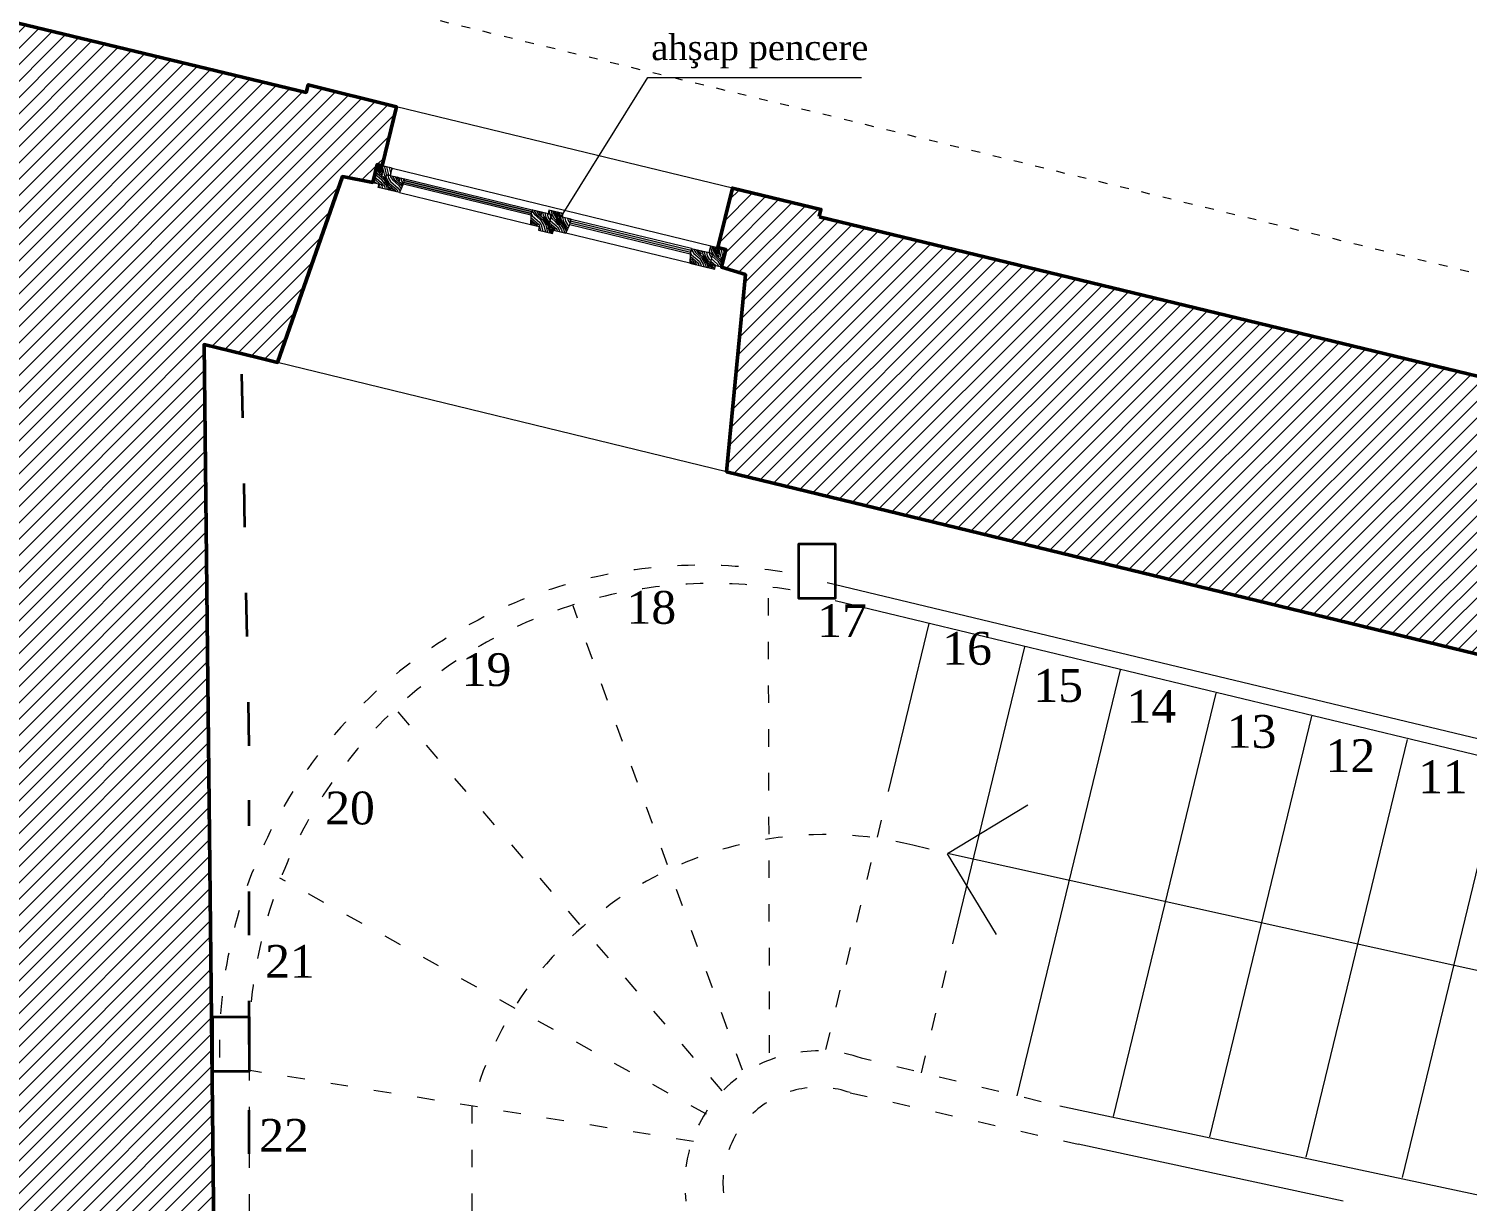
# Model space of a CAD drawing. Header units: millimetres. Extents: x 4980 to 19099, y 3891 to 5773.
# Drawn here: x 7114.2 to 7508.8, y 4914.8 to 5236.5 of the extents above; entities that cross this region are included whole.
import ezdxf

# ---------------------------------------------------------------- set-up
doc = ezdxf.new("R2010")
doc.units = ezdxf.units.MM
doc.linetypes.add('ACAD_ISO03W100', pattern=[30, 12, -18])
for name, color, linetype, lineweight in [('a 0', 252, 'Continuous', 0), ('a 2', 132, 'Continuous', 20), ('a ahşap tarama', 46, 'Continuous', 0), ('a alçıpan duvar', 162, 'Continuous', 35), ('a duvar', 84, 'Continuous', 50), ('a pencere 0', 252, 'Continuous', 0), ('a pencere cam', 121, 'Continuous', 0), ('a pencere doğrama', 41, 'Continuous', 20), ('no3_duvar tarama', 253, 'Continuous', 9), ('PLAN YAZI', 4, 'Continuous', 9)]:
    doc.layers.add(name, color=color, linetype=linetype, lineweight=lineweight)
doc.layers.add('a yazı', color=30, linetype='Continuous')
doc.styles.get("Standard").update_dxf_attribs({"font": 'stylu.ttf', "height": 10})
pattern_1 = [(346.323, (-7577.706, 872.658), (3.67598, -6.0404612), [0.25, -4.75]), (256.323, (-7576.1765, 870.485), (-6.0404612, -3.67598), [0.5, -4.5]), (301.323, (-7577.03, 871.207), (-1.1822406, -4.8582206), [0.3535, -1.0605, 0.3535, -0.707, 2.475, -2.1215678]), (301.323, (-7577.8898, 872.96), (-1.1822406, -4.8582206), [0.35355, -0.7071, 0.35355, -5.6568678]), (301.323, (-7576.3076, 872.0605), (-1.1822406, -4.8582206), [0.35355, -6.7175178]), (301.323, (-7575.7627, 872.1852), (-1.1822406, -4.8582206), [0.35355, -6.7175178]), (301.323, (-7576.6096, 871.8767), (-1.1822406, -4.8582206), [0.35355, -6.7175178]), (301.323, (-7576.9117, 871.693), (-1.1822406, -4.8582206), [0.7071, -6.3639678]), (301.323, (-7576.5838, 867.7537), (-1.1822406, -4.8582206), [0.7071, -6.3639678]), (301.323, (-7577.4566, 871.5682), (-1.1822406, -4.8582206), [1.4142, -5.6568678]), (301.323, (-7577.7586, 871.3844), (-1.1822406, -4.8582206), [1.4142, -5.6568678]), (301.323, (-7574.9554, 869.1585), (-1.1822406, -4.8582206), [1.4142, -5.6568678]), (301.323, (-7578.1197, 870.9577), (-1.1822406, -4.8582206), [1.06066, -6.0104078]), (301.323, (-7579.2687, 870.4654), (-1.1822406, -4.8582206), [1.06066, -6.0104078]), (301.323, (-7578.6647, 870.833), (-1.1822406, -4.8582206), [1.06066, -6.0104078]), (301.323, (-7575.8615, 868.607), (-1.1822406, -4.8582206), [1.767767, -5.3033008]), (301.323, (-7576.4064, 868.4824), (-1.1822406, -4.8582206), [1.767767, -5.3033008]), (301.323, (-7575.625, 869.5787), (-1.1822406, -4.8582206), [2.4748737, -4.596194]), (319.757949, (-7577.3384, 872.054), (4.85822058, -1.1822406), [0.559017, -10.6213229]), (319.757949, (-7576.7214, 870.3601), (4.85822058, -1.1822406), [0.559017, -10.6213229]), (319.757949, (-7576.846, 870.905), (4.85822058, -1.1822406), [0.559017, -10.6213229]), (319.757949, (-7577.463, 872.599), (4.85822058, -1.1822406), [1.118034, -10.0623059]), (319.757949, (-7577.0234, 870.1763), (4.85822058, -1.1822406), [1.677051, -9.5032889]), (319.757949, (-7577.5683, 870.0516), (4.85822058, -1.1822406), [2.236068, -8.9442719]), (319.757949, (-7578.1133, 869.927), (4.85822058, -1.1822406), [2.236068, -8.9442719]), (319.757949, (-7579.1967, 868.6468), (4.85822058, -1.1822406), [2.236068, -8.9442719]), (319.757949, (-7579.0785, 869.1326), (4.85822058, -1.1822406), [2.795085, -8.3852549]), (319.757949, (-7578.7173, 869.5593), (4.85822058, -1.1822406), [2.795085, -8.3852549]), (282.888051, (-7576.544, 871.0889), (-1.1822406, -4.85822058), [0.559017, -10.6213229]), (282.888051, (-7577.1546, 871.752), (-1.1822406, -4.85822058), [0.559017, -10.6213229]), (282.888051, (-7577.706, 872.658), (-1.1822406, -4.85822058), [1.118034, -10.0623059]), (282.888051, (-7576.4258, 871.5747), (-1.1822406, -4.85822058), [1.118034, -10.0623059]), (282.888051, (-7578.1327, 873.0192), (-1.1822406, -4.85822058), [1.677051, -9.5032889]), (282.888051, (-7578.6185, 873.1374), (-1.1822406, -4.85822058), [2.236068, -8.9442719]), (282.888051, (-7574.3052, 871.8305), (-1.1822406, -4.85822058), [2.236068, -8.9442719]), (282.888051, (-7576.1238, 871.7585), (-1.1822406, -4.85822058), [2.236068, -8.9442719]), (282.888051, (-7575.034, 872.0078), (-1.1822406, -4.85822058), [2.795085, -8.3852549]), (282.888051, (-7575.5789, 871.8832), (-1.1822406, -4.85822058), [2.795085, -8.3852549])]
pattern_2 = [(346.323, (-10947.008, 1533.5403), (3.67598, -6.0404612), [0.25, -4.75]), (256.323, (-10945.4784, 1531.367), (-6.0404612, -3.67598), [0.5, -4.5]), (301.323, (-10946.3318, 1532.0893), (-1.1822406, -4.8582206), [0.3535, -1.0605, 0.3535, -0.707, 2.475, -2.1215678]), (301.323, (-10947.1917, 1533.8423), (-1.1822406, -4.8582206), [0.35355, -0.7071, 0.35355, -5.6568678]), (301.323, (-10945.6095, 1532.9427), (-1.1822406, -4.8582206), [0.35355, -6.7175178]), (301.323, (-10945.0646, 1533.0674), (-1.1822406, -4.8582206), [0.35355, -6.7175178]), (301.323, (-10945.9116, 1532.759), (-1.1822406, -4.8582206), [0.35355, -6.7175178]), (301.323, (-10946.2136, 1532.575), (-1.1822406, -4.8582206), [0.7071, -6.3639678]), (301.323, (-10945.8857, 1528.636), (-1.1822406, -4.8582206), [0.7071, -6.3639678]), (301.323, (-10946.7585, 1532.4504), (-1.1822406, -4.8582206), [1.4142, -5.6568678]), (301.323, (-10947.0605, 1532.2666), (-1.1822406, -4.8582206), [1.4142, -5.6568678]), (301.323, (-10944.2574, 1530.0407), (-1.1822406, -4.8582206), [1.4142, -5.6568678]), (301.323, (-10947.4217, 1531.84), (-1.1822406, -4.8582206), [1.06066, -6.0104078]), (301.323, (-10948.5707, 1531.3476), (-1.1822406, -4.8582206), [1.06066, -6.0104078]), (301.323, (-10947.9666, 1531.7152), (-1.1822406, -4.8582206), [1.06066, -6.0104078]), (301.323, (-10945.1634, 1529.4893), (-1.1822406, -4.8582206), [1.767767, -5.3033008]), (301.323, (-10945.7084, 1529.3646), (-1.1822406, -4.8582206), [1.767767, -5.3033008]), (301.323, (-10944.927, 1530.461), (-1.1822406, -4.8582206), [2.4748737, -4.5961941]), (319.757949, (-10946.6403, 1532.9362), (4.85822058, -1.1822406), [0.559017, -10.6213229]), (319.757949, (-10946.0233, 1531.2423), (4.85822058, -1.1822406), [0.559017, -10.6213229]), (319.757949, (-10946.148, 1531.7872), (4.85822058, -1.1822406), [0.559017, -10.6213229]), (319.757949, (-10946.765, 1533.4812), (4.85822058, -1.1822406), [1.118034, -10.0623059]), (319.757949, (-10946.3253, 1531.0585), (4.85822058, -1.1822406), [1.677051, -9.5032889]), (319.757949, (-10946.8703, 1530.9338), (4.85822058, -1.1822406), [2.236068, -8.9442719]), (319.757949, (-10947.4152, 1530.8091), (4.85822058, -1.1822406), [2.236068, -8.9442719]), (319.757949, (-10948.4986, 1529.529), (4.85822058, -1.1822406), [2.236068, -8.9442719]), (319.757949, (-10948.3804, 1530.0148), (4.85822058, -1.1822406), [2.795085, -8.3852549]), (319.757949, (-10948.0193, 1530.4415), (4.85822058, -1.1822406), [2.795085, -8.3852549]), (282.888051, (-10945.846, 1531.971), (-1.1822406, -4.85822058), [0.559017, -10.6213229]), (282.888051, (-10946.4565, 1532.6342), (-1.1822406, -4.85822058), [0.559017, -10.6213229]), (282.888051, (-10947.008, 1533.5403), (-1.1822406, -4.85822058), [1.118034, -10.0623059]), (282.888051, (-10945.7278, 1532.4569), (-1.1822406, -4.85822058), [1.118034, -10.0623059]), (282.888051, (-10947.4346, 1533.9014), (-1.1822406, -4.85822058), [1.677051, -9.5032889]), (282.888051, (-10947.9204, 1534.0196), (-1.1822406, -4.85822058), [2.236068, -8.9442719]), (282.888051, (-10943.6071, 1532.7127), (-1.1822406, -4.85822058), [2.236068, -8.9442719]), (282.888051, (-10945.4257, 1532.6407), (-1.1822406, -4.85822058), [2.236068, -8.9442719]), (282.888051, (-10944.3359, 1532.89), (-1.1822406, -4.85822058), [2.795085, -8.3852549]), (282.888051, (-10944.8808, 1532.7654), (-1.1822406, -4.85822058), [2.795085, -8.3852549])]
pattern_3 = [(346.323, (-7577.706, 872.658), (3.67598, -6.0404612), [0.25, -4.75]), (256.323, (-7576.1765, 870.485), (-6.0404612, -3.67598), [0.5, -4.5]), (301.323, (-7577.03, 871.207), (-1.1822406, -4.8582206), [0.3535, -1.0605, 0.3535, -0.707, 2.475, -2.1215678]), (301.323, (-7577.8898, 872.96), (-1.1822406, -4.8582206), [0.35355, -0.7071, 0.35355, -5.6568678]), (301.323, (-7576.3076, 872.0605), (-1.1822406, -4.8582206), [0.35355, -6.7175178]), (301.323, (-7575.7627, 872.1852), (-1.1822406, -4.8582206), [0.35355, -6.7175178]), (301.323, (-7576.6096, 871.8767), (-1.1822406, -4.8582206), [0.35355, -6.7175178]), (301.323, (-7576.9117, 871.693), (-1.1822406, -4.8582206), [0.7071, -6.3639678]), (301.323, (-7576.5838, 867.7537), (-1.1822406, -4.8582206), [0.7071, -6.3639678]), (301.323, (-7577.4566, 871.5682), (-1.1822406, -4.8582206), [1.4142, -5.6568678]), (301.323, (-7577.7586, 871.3844), (-1.1822406, -4.8582206), [1.4142, -5.6568678]), (301.323, (-7574.9554, 869.1585), (-1.1822406, -4.8582206), [1.4142, -5.6568678]), (301.323, (-7578.1197, 870.9577), (-1.1822406, -4.8582206), [1.06066, -6.0104078]), (301.323, (-7579.2687, 870.4654), (-1.1822406, -4.8582206), [1.06066, -6.0104078]), (301.323, (-7578.6647, 870.833), (-1.1822406, -4.8582206), [1.06066, -6.0104078]), (301.323, (-7575.8615, 868.607), (-1.1822406, -4.8582206), [1.767767, -5.3033008]), (301.323, (-7576.4064, 868.4824), (-1.1822406, -4.8582206), [1.767767, -5.3033008]), (301.323, (-7575.625, 869.5787), (-1.1822406, -4.8582206), [2.4748737, -4.596194]), (319.757949, (-7577.3384, 872.054), (4.85822058, -1.1822406), [0.559017, -10.6213229]), (319.757949, (-7576.7214, 870.3601), (4.85822058, -1.1822406), [0.559017, -10.6213229]), (319.757949, (-7576.846, 870.905), (4.85822058, -1.1822406), [0.559017, -10.6213229]), (319.757949, (-7577.463, 872.599), (4.85822058, -1.1822406), [1.118034, -10.0623059]), (319.757949, (-7577.0234, 870.1763), (4.85822058, -1.1822406), [1.677051, -9.5032889]), (319.757949, (-7577.5683, 870.0516), (4.85822058, -1.1822406), [2.236068, -8.9442719]), (319.757949, (-7578.1133, 869.927), (4.85822058, -1.1822406), [2.236068, -8.9442719]), (319.757949, (-7579.1967, 868.6468), (4.85822058, -1.1822406), [2.236068, -8.9442719]), (319.757949, (-7579.0785, 869.1326), (4.85822058, -1.1822406), [2.795085, -8.3852549]), (319.757949, (-7578.7173, 869.5593), (4.85822058, -1.1822406), [2.795085, -8.3852549]), (282.888051, (-7576.544, 871.0889), (-1.1822406, -4.85822058), [0.559017, -10.6213229]), (282.888051, (-7577.1546, 871.752), (-1.1822406, -4.85822058), [0.559017, -10.6213229]), (282.888051, (-7577.706, 872.658), (-1.1822406, -4.85822058), [1.118034, -10.0623059]), (282.888051, (-7576.4258, 871.5747), (-1.1822406, -4.85822058), [1.118034, -10.0623059]), (282.888051, (-7578.1327, 873.0192), (-1.1822406, -4.85822058), [1.677051, -9.5032889]), (282.888051, (-7578.6185, 873.1374), (-1.1822406, -4.85822058), [2.236068, -8.9442719]), (282.888051, (-7574.3052, 871.8305), (-1.1822406, -4.85822058), [2.236068, -8.9442719]), (282.888051, (-7576.1238, 871.7585), (-1.1822406, -4.85822058), [2.236068, -8.9442719]), (282.888051, (-7575.034, 872.0078), (-1.1822406, -4.85822058), [2.795085, -8.3852549]), (282.888051, (-7575.5789, 871.8832), (-1.1822406, -4.85822058), [2.795085, -8.3852549])]

# ---------------------------------------------------------------- blocks, each defined once
blk = doc.blocks.new('ththh')
at = {"layer": 'PLAN YAZI'}
h = blk.add_hatch(color=256, dxfattribs=at)
h.dxf.hatch_style = 1
edge = h.paths.add_edge_path()
edge.add_ellipse((-68255.92, -25917.14), major_axis=(-0.021, 0.888), ratio=0.6911, start_angle=0, end_angle=360)
for p, q in [((-68255.92, -25917.14), (-68231.35, -25877.67)), ((-68231.35, -25877.67), (-68172.76, -25877.66))]:
    blk.add_line(p, q, dxfattribs=at)
blk.add_ellipse((-68255.92, -25917.14), major_axis=(0, 0.888), ratio=0.6911, start_param=4.712389, end_param=10.995574, dxfattribs=at)
at = {"layer": 'PLAN YAZI', "insert": (-68230.4, -25865.89), "char_height": 7, "width": 63.3955, "attachment_point": 1}
blk.add_mtext('{\\fTimes New Roman|b0|i0|c162|p18;ahşap pencere}', dxfattribs=at)

msp = doc.modelspace()

# ---------------------------------------------------------------- hatches: boundary and pattern name
at = {"layer": 'a ahşap tarama', "lineweight": 5}
h = msp.add_hatch(dxfattribs=at)
h.set_pattern_fill('WOODFACE', color=256, scale=5, angle=346.323, style=0, pattern_type=2)
h.set_pattern_definition(pattern_2)
h.paths.add_polyline_path([(7208.54, 5194.4), (7211.69, 5193.64), (7212.4, 5196.54), (7213.37, 5196.31), (7213.85, 5198.26), (7211.91, 5198.73), (7209.72, 5199.26)])
h = msp.add_hatch(dxfattribs=at)
h.set_pattern_fill('WOODFACE', color=256, scale=5, angle=346.323, style=0, pattern_type=2)
h.set_pattern_definition(pattern_3)
h.paths.add_polyline_path([(7217.26, 5195.37), (7216.91, 5193.91), (7215.83, 5191.6), (7210, 5193.02), (7210.24, 5193.99), (7211.69, 5193.64), (7212.4, 5196.54), (7213.37, 5196.31)])
h = msp.add_hatch(dxfattribs=at)
h.set_pattern_fill('WOODFACE', color=256, scale=5, angle=346.323, style=0, pattern_type=2)
h.set_pattern_definition(pattern_1)
h.paths.add_polyline_path([(7252.24, 5186.86), (7251.89, 5185.4), (7251.78, 5182.85), (7254.21, 5182.26), (7253.97, 5181.29), (7257.86, 5180.34), (7258.1, 5181.31), (7256.64, 5181.67), (7257.49, 5185.15), (7257.59, 5185.56), (7252.44, 5186.81)])
h = msp.add_hatch(dxfattribs=at)
h.set_pattern_fill('WOODFACE', color=256, scale=5, angle=346.323, style=0, pattern_type=2)
h.set_pattern_definition(pattern_1)
h.paths.add_polyline_path([(7261.5, 5180.49), (7262.57, 5182.8), (7262.93, 5184.26), (7260.5, 5184.85), (7260.74, 5185.82), (7256.85, 5186.76), (7256.61, 5185.79), (7257.59, 5185.56), (7256.74, 5182.07), (7256.64, 5181.67)])
h = msp.add_hatch(dxfattribs=at)
h.set_pattern_fill('WOODFACE', color=256, scale=5, angle=346.323, style=0, pattern_type=2)
h.set_pattern_definition(pattern_3)
h.paths.add_polyline_path([(7295.96, 5176.2), (7295.61, 5174.76), (7295.51, 5172.21), (7302.31, 5170.56), (7302.54, 5171.52), (7301.08, 5171.87), (7301.79, 5174.78), (7300.82, 5175.02)])
h = msp.add_hatch(dxfattribs=at)
h.set_pattern_fill('WOODFACE', color=256, scale=5, angle=346.323, style=0, pattern_type=2)
h.set_pattern_definition(pattern_2)
h.paths.add_polyline_path([(7304.24, 5171.11), (7301.08, 5171.87), (7301.79, 5174.78), (7300.82, 5175.02), (7301.29, 5176.97), (7303.24, 5176.5), (7305.43, 5175.96)])
at = {"layer": 'a pencere cam', "lineweight": 5}
for points in [[(7217.03, 5194.4), (7252, 5185.88), (7252.12, 5186.37), (7217.14, 5194.88)], [(7262.69, 5183.28), (7295.73, 5175.24), (7295.85, 5175.73), (7262.81, 5183.77)]]:
    msp.add_hatch(color=256, dxfattribs=at).paths.add_polyline_path(points)
at = {"layer": 'no3_duvar tarama'}
h = msp.add_hatch(dxfattribs=at)
h.set_pattern_fill('ANSI31', color=256, style=0)
h.set_pattern_definition([(45, (81879.2123, 31164.2985), (-2.24506403, 2.24506403), [])])
h.paths.add_polyline_path([(7168.47, 4578.31), (7167.37, 4659.97), (7106.26, 4659.97), (7106.26, 4579.31), (7088.4, 4579.31), (7088.4, 4557.56), (7183.4, 4557.56), (7183.4, 4578.31)])
h.paths.add_polyline_path([(7162.27, 5149.88), (7182.43, 5144.97), (7200.22, 5195.97), (7208.54, 5194.4), (7209.72, 5199.26), (7211.09, 5198.93), (7215.02, 5215.16), (7190.81, 5221.18), (7190.25, 5219.09), (6960.33, 5274.47), (6960.8, 5276.41), (6936.5, 5282.29), (6932.55, 5265.95), (6934.73, 5265.42), (6933.81, 5261.6), (6942.89, 5259.8), (6932.41, 5205.82), (7106.26, 5163.51), (7106.26, 4779.97), (7166.28, 4779.97)])
h = msp.add_hatch(dxfattribs=at)
h.set_pattern_fill('ANSI31', color=256, style=0)
h.set_pattern_definition([(45, (77489.65, 25972.4954), (-2.24506403, 2.24506403), [])])
edge = h.paths.add_edge_path()
edge.add_line((7331.02, 5185.01), (7331.49, 5186.95))
edge.add_line((7331.49, 5186.95), (7307.19, 5192.84))
edge.add_line((7307.19, 5192.84), (7303.24, 5176.5))
edge.add_line((7303.24, 5176.5), (7305.43, 5175.96))
edge.add_line((7305.43, 5175.96), (7304.24, 5171.11))
edge.add_line((7304.24, 5171.11), (7310.77, 5169.1))
edge.add_line((7310.77, 5169.1), (7305.61, 5115))
edge.add_line((7305.61, 5115), (7473.22, 5074.21))
edge.add_line((7473.22, 5074.21), (7726.41, 5012.59))
edge.add_line((7726.41, 5012.59), (7742.94, 5064.44))
edge.add_line((7742.94, 5064.44), (7751.25, 5062.88))
edge.add_line((7751.25, 5062.88), (7752.43, 5067.74))
edge.add_line((7752.43, 5067.74), (7753.81, 5067.42))
edge.add_line((7753.81, 5067.42), (7757.84, 5083.61))
edge.add_line((7757.84, 5083.61), (7733.52, 5089.66))
edge.add_line((7733.52, 5089.66), (7732.97, 5087.57))
edge.add_line((7732.97, 5087.57), (7331, 5184.9))

# ---------------------------------------------------------------- linework, layer by layer
at = {"layer": 'a 2', "linetype": 'ACAD_ISO03W100', "ltscale": 0.2}
msp.add_line((8266.95, 4984.93, -0.53), (6067.11, 5521.76, -0.53), dxfattribs=at)
at = {"layer": 'a 2', "linetype": 'ACAD_ISO03W100', "ltscale": 0.4}
for p, q in [((7361.14, 5011.43, -0.53), (7356.72, 5012.5, -0.53)), ((7235.75, 4940.9, -0.53), (7235.75, 4802.79, -0.53))]:
    msp.add_line(p, q, dxfattribs=at)
at = {"layer": 'a 2', "elevation": -0.53}
for points in [[(7307.22, 5192.83), (7215.04, 5215.15)], [(7305.61, 5115), (7182.43, 5144.97)], [(7639.47, 5011), (7333.22, 5084.47)], [(7639.47, 5006.36), (7335.41, 5079.56)], [(7349.99, 5027.19), (7361.16, 5073.32)], [(7367.66, 4985.43), (7387.4, 5066.97)], [(7385.33, 4943.68), (7413.64, 5060.61)], [(7411.75, 4938.08), (7439.88, 5054.26)], [(7438.18, 4932.49), (7466.12, 5047.9)], [(7464.64, 4926.88), (7492.41, 5041.54)], [(7491.07, 4921.29), (7518.65, 5035.19)], [(7366.2, 5010.21), (7388.22, 5023.61)], [(7366.12, 5010.16), (7379.6, 4988.02)], [(7534.22, 4973.11), (7366.2, 5010.21)], [(7519.47, 4914.79), (7396.99, 4940.86)], [(7474.78, 4914.79), (7402.07, 4930.44)]]:
    msp.add_lwpolyline(points, dxfattribs=at)
at = {"layer": 'a 2', "linetype": 'ACAD_ISO03W100', "ltscale": 0.4, "elevation": -0.53}
for points in [[(7317.4, 4955.52), (7317.07, 5082.53)], [(7309.95, 4950.77), (7263.47, 5078.19)], [(7304.35, 4945.1), (7214.63, 5050.05)], [(7332.84, 4956.39), (7348.39, 5020.6)], [(7300.08, 4938.64), (7183.06, 5003.48)], [(7359.08, 4950.04), (7366.06, 4978.85)], [(7391.93, 4942.08), (7342.56, 4954.04)], [(7296.52, 4931.18), (7174.34, 4950.73)], [(7174.66, 4952.71), (7174.66, 4802.79)], [(7339.51, 4944.58), (7402.07, 4930.44)]]:
    msp.add_lwpolyline(points, dxfattribs=at)
at = {"layer": 'a 2', "linetype": 'ACAD_ISO03W100', "ltscale": 0.4}
for centre, radius, start, end in [((7298.65, 4957.16, -0.53), 132.18, 80.3509, 182.0088), ((7301.76, 4957.16, -0.53), 127.18, 80.3509, 182.0088), ((7332.72, 4915.05, -0.53), 100.36, 76.166, 165.074), ((7330.66, 4919.52, -0.53), 36.52, 70.9733, 187.4415), ((7330.81, 4919.86, -0.53), 26.21, 70.6023, 188.2862)]:
    msp.add_arc(centre, radius, start, end, dxfattribs=at)
at = {"layer": 'a alçıpan duvar', "linetype": 'ACAD_ISO03W100', "elevation": -0.53}
for points in [[(7106.26, 5163.51), (7105.82, 4837.81), (7174.66, 4837.81), (7174.66, 5024.89)], [(7174.66, 5039.79), (7172.51, 5147.39)]]:
    msp.add_lwpolyline(points, dxfattribs=at)
at = {"layer": 'a alçıpan duvar', "elevation": -0.53}
for points in [[(7325.41, 5085.18), (7325.41, 5095.18), (7335.41, 5095.18), (7335.41, 5085.18), (7335.41, 5080.18), (7325.41, 5080.18)], [(7164.66, 4955.35), (7164.66, 4965.35), (7174.66, 4965.35), (7174.66, 4955.35), (7174.66, 4950.35), (7164.66, 4950.35)]]:
    msp.add_lwpolyline(points, close=True, dxfattribs=at)
at = {"layer": 'a duvar', "elevation": -0.53}
for points in [[(7106.26, 4779.97), (7106.26, 5163.51), (6932.41, 5205.82), (6942.89, 5259.8), (6933.81, 5261.6), (6934.73, 5265.42), (6932.55, 5265.95), (6936.5, 5282.29), (6960.8, 5276.41), (6960.33, 5274.47), (7190.25, 5219.09), (7190.81, 5221.18), (7215.02, 5215.16), (7211.09, 5198.93), (7209.72, 5199.26), (7208.54, 5194.4), (7200.22, 5195.97), (7182.43, 5144.97), (7177.31, 5146.22), (7177.31, 5146.22)], [(7331.02, 5185.01), (7331.49, 5186.95), (7307.19, 5192.84), (7303.24, 5176.5), (7305.43, 5175.96), (7304.24, 5171.11), (7310.77, 5169.1), (7305.61, 5115), (7305.61, 5115), (7473.22, 5074.21), (7473.22, 5074.21), (7726.41, 5012.59), (7742.94, 5064.44), (7751.25, 5062.88), (7752.43, 5067.74), (7753.81, 5067.42), (7757.84, 5083.61), (7733.52, 5089.66), (7732.97, 5087.57), (7331, 5184.9)], [(7177.31, 5146.22), (7162.27, 5149.88), (7166.28, 4779.97)]]:
    msp.add_lwpolyline(points, dxfattribs=at)
at = {"layer": 'a pencere 0', "elevation": -0.53}
for points in [[(7213.87, 5198.25), (7301.32, 5176.96)], [(7251.91, 5185.39), (7216.93, 5193.91)], [(7217.28, 5195.36), (7252.26, 5186.85)], [(7215.85, 5191.59), (7251.8, 5182.85)], [(7262.6, 5182.79), (7295.63, 5174.75)], [(7295.99, 5176.21), (7262.95, 5184.25)], [(7295.53, 5172.21), (7261.52, 5180.48)]]:
    msp.add_lwpolyline(points, dxfattribs=at)
at = {"layer": 'a pencere cam', "lineweight": 5}
for p, q in [((7217.14, 5194.88, -0.53), (7252.12, 5186.37, -0.53)), ((7295.85, 5175.73, -0.53), (7262.81, 5183.77, -0.53))]:
    msp.add_line(p, q, dxfattribs=at)
at = {"layer": 'a pencere cam', "lineweight": 5, "elevation": -0.53}
for points in [[(7217.03, 5194.4), (7252, 5185.88), (7252.12, 5186.37), (7217.14, 5194.88)], [(7262.69, 5183.28), (7295.73, 5175.24), (7295.85, 5175.73), (7262.81, 5183.77)]]:
    msp.add_lwpolyline(points, close=True, dxfattribs=at)
for points in [[(7252, 5185.88), (7217.03, 5194.4)], [(7262.69, 5183.28), (7295.73, 5175.24)]]:
    msp.add_lwpolyline(points, dxfattribs=at)
at = {"layer": 'a pencere doğrama', "elevation": -0.53}
for points in [[(7208.54, 5194.4), (7211.69, 5193.64), (7212.4, 5196.54), (7213.37, 5196.31), (7213.85, 5198.26), (7211.91, 5198.73), (7209.72, 5199.26), (7208.54, 5194.4)], [(7217.26, 5195.37), (7216.91, 5193.91), (7215.83, 5191.6), (7210, 5193.02), (7210.24, 5193.99), (7211.69, 5193.64), (7212.4, 5196.54), (7213.37, 5196.31), (7217.26, 5195.37)], [(7252.24, 5186.86), (7251.89, 5185.4), (7251.78, 5182.85), (7254.21, 5182.26), (7253.97, 5181.29), (7257.86, 5180.34), (7258.1, 5181.31), (7256.64, 5181.67), (7257.49, 5185.15), (7257.59, 5185.56), (7252.44, 5186.81), (7252.24, 5186.86)], [(7261.5, 5180.49), (7262.57, 5182.8), (7262.93, 5184.26), (7260.5, 5184.85), (7260.74, 5185.82), (7256.85, 5186.76), (7256.61, 5185.79), (7257.59, 5185.56), (7256.74, 5182.07), (7256.64, 5181.67), (7261.5, 5180.49), (7261.5, 5180.49)], [(7295.96, 5176.2), (7295.61, 5174.76), (7295.51, 5172.21), (7302.31, 5170.56), (7302.54, 5171.52), (7301.08, 5171.87), (7301.79, 5174.78), (7300.82, 5175.02), (7295.96, 5176.2)], [(7304.24, 5171.11), (7301.08, 5171.87), (7301.79, 5174.78), (7300.82, 5175.02), (7301.29, 5176.97), (7303.24, 5176.5), (7305.43, 5175.96), (7304.24, 5171.11)]]:
    msp.add_lwpolyline(points, dxfattribs=at)

# ---------------------------------------------------------------- block references
at = {"layer": 'a 0'}
msp.add_blockref('ththh', (75515.33, 31100.83, -0.53), dxfattribs=at)

# ---------------------------------------------------------------- texts
at = {"layer": 'a yazı', "char_height": 12, "width": 1118.1808}
for s, insert, attachment_point in [('{\\fTimes New Roman|b0|i0|c162|p18;\\H0.75x;18\\H1.3333x;       }', (7278.17, 5082.25, -0.53), 1), ('{\\fTimes New Roman|b0|i0|c162|p18;\\H0.75x;17\\H1.3333x;         }', (7330.5, 5078.6, -0.53), 1), ('{\\fTimes New Roman|b0|i0|c162|p18;\\H0.75x;16\\H1.3333x;           }', (7364.8, 5071.02, -0.53), 1), ('{\\fTimes New Roman|b0|i0|c162|p18;\\H0.75x;19\\H1.3333x;        }', (7232.94, 5065.19, -0.53), 1), ('{\\fTimes New Roman|b0|i0|c162|p18;\\H0.75x;15}', (7403.38, 5060.83, -0.53), 3), ('{\\fTimes New Roman|b0|i0|c162|p18;\\H0.75x;14}', (7428.94, 5055.08, -0.53), 3), ('{\\fTimes New Roman|b0|i0|c162|p18;\\H0.75x;13}', (7456.43, 5048.22, -0.53), 3), ('{\\fTimes New Roman|b0|i0|c162|p18;\\H0.75x;12}', (7483.52, 5041.55, -0.53), 3), ('{\\fTimes New Roman|b0|i0|c162|p18;\\H0.75x;11}', (7508.93, 5035.77, -0.53), 3), ('{\\fTimes New Roman|b0|i0|c162|p18;\\H0.75x;20\\H1.3333x;         }', (7195.49, 5027.2, -0.53), 1), ('{\\fTimes New Roman|b0|i0|c162|p18;\\H0.75x;21\\H1.3333x;       }', (7179.01, 4985.1, -0.53), 1), ('{\\fTimes New Roman|b0|i0|c162|p18;\\H0.75x;22\\H1.3333x;        }', (7177.37, 4937.36, -0.53), 1)]:
    msp.add_mtext(s, dxfattribs=dict(at, insert=insert, attachment_point=attachment_point))

doc.saveas('drawing.dxf')
